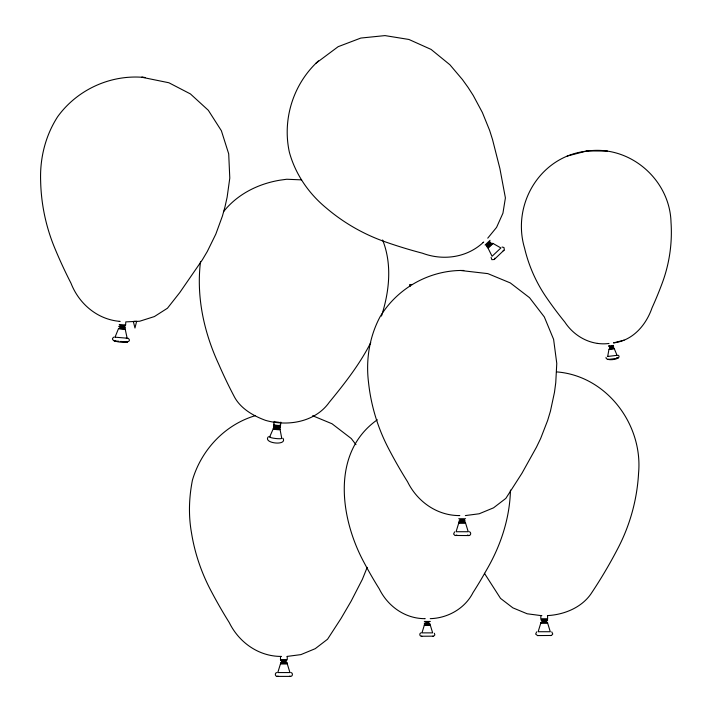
<?xml version="1.0" encoding="UTF-8"?>
<svg xmlns="http://www.w3.org/2000/svg" width="712" height="712" viewBox="0 0 712 712"><rect width="100%" height="100%" fill="white"/><g stroke="black" fill="none" stroke-linecap="round" stroke-linejoin="round"><path stroke-width="1.07" d="M510.451 490.078C509.81 518.3 500.696 545.775 486.518 570.027C482.255 577.69 477.752 585.211 473.026 592.589C465.007 608.466 447.866 618.149 430.244 618.657L430.244 618.657M119.233 324.467L125.606 325.037L125.793 321.877L139.614 321.254L154.397 316.564L167.462 308.216L179.78 292.561L202.377 259.782L207.308 251.47L215.816 234.123L222.447 215.976L225.028 206.667L227.119 197.242L229.789 178.107L228.703 153.863L221.379 130.732L208.313 110.289L190.407 93.922L168.869 82.752L141.866 77.252C109.212 75 76.869 90.148 57.681 116.67C45.31 135.796 39.765 158.545 40.646 181.213C41.145 203.757 45.799 226.185 54.326 247.055C59.381 259.337 64.943 271.406 70.995 283.216C78.863 303.526 96.992 319.216 119.171 321.308M280.555 425.233L280.822 422.118M200.526 261.544C196.147 296.788 203.979 332.424 218.806 364.393C223.399 374.966 228.374 385.37 233.723 395.578C239.802 408.11 252.92 415.755 265.585 420.374C287.835 426.728 315.3 422.091 329.273 402.28C344.635 383.554 359.738 364.286 370.756 342.632M273.773 424.468L274.209 421.37M608.342 356.436L607.692 356.472L608.938 349.423L610.905 349.129L614.287 348.755L617.055 355.332M491.084 257.415L491.85 259.675L494.226 259.515L504.318 249.885L503.989 247.527L502.094 247.028M494.893 258.171L494.226 259.515M381.481 316.048C389.357 291.564 392.312 264.366 382.611 239.971M606.019 357.344C605.173 361.714 622.724 359.444 618.399 355.261M367.205 567.339L362.39 579.292L351.141 601.159L341.101 618.354L327.547 639.234L315.238 648.677L300.909 654.613L287.087 656.419M115.05 337.159L118.441 328.748L125.241 329.336L127.145 338.2L115.282 337.194M269.67 436.928L273.292 428.704M487.747 238.164L496.576 227.368L502.93 213.217L505.404 197.909L499.895 168.548L492.544 139.596L489.633 130.385L482.362 112.487L473.24 95.461L468.015 87.327L462.373 79.486L449.886 64.748L431.08 49.413L408.937 39.471L384.987 35.6L360.842 38.056L338.156 46.681L316.057 63.163C292.623 86.01 282.37 120.23 289.366 152.208C295.391 174.173 308.661 193.468 326.167 207.904C343.309 222.553 363.147 234.017 384.4 241.555C396.922 245.969 409.631 249.859 422.474 253.214C442.873 260.868 466.654 257.797 482.994 242.65M318.478 60.876L316.057 63.163M223.461 211.775C237.318 194.198 258.18 183.785 279.994 180.18L286.758 179.246L301.621 179.878M483.074 242.57L483.706 241.982M485.103 245.008L490.061 240.327M486.073 245.382L489.981 241.697M486.429 246.423L490.666 242.427M487.088 247.117L491.324 243.121M487.827 247.901L492.793 243.219M504.007 250.295L503.135 250.811M377.333 419.768C330.751 452.565 340.247 518.496 363.957 562.329C368.736 571.362 373.845 580.227 379.274 588.886C387.711 606.108 404.79 618.497 424.397 618.657M454.585 531.873L453.597 534.036L454.932 535.477L468.87 535.558C471.077 535.575 471.415 532.087 469.244 531.695M456.837 535.032L455.431 535.558M536.643 631.873L535.655 634.045L537.489 635.567L551.435 635.478L552.77 634.045L551.773 631.873M624.068 340.158L613.486 342.908C632.808 340.674 646.024 325.197 652.05 307.824C655.841 299.467 659.321 290.968 662.498 282.361C669.494 263.235 672.422 242.658 671.016 222.349C669.974 180.038 630.556 145.444 588.361 150.926L585.754 151.247C539.705 156.88 511.572 204.7 524.584 248.177C528.669 265.523 535.949 282.085 545.971 296.815C551.889 305.475 558.163 313.885 564.785 322.02C574.219 336.456 590.862 345.587 608.368 343.549L609.036 343.424M268.46 436.643C262.167 443.318 287.657 446.202 282.984 438.289M608.315 359.266L607.728 359.498L617.909 358.234L616.645 357.682M255.092 415.737C224.752 424.761 201.238 450.055 192.418 480.208C188.956 497.697 188.377 515.559 191.546 533.137C194.883 553.865 201.861 573.952 211.856 592.402C217.293 602.672 223.105 612.747 229.264 622.591C238.858 642.153 258.269 656.233 280.546 656.419L280.457 659.579L287.283 659.579L287.194 656.419M276.781 672.529C274.61 672.929 274.948 676.418 277.155 676.4L290.594 676.4C292.801 676.418 293.13 672.929 290.959 672.529M278.143 676.169L277.155 676.4M421.086 632.834C419.172 633.191 419.466 636.261 421.406 636.243L433.679 636.172L434.854 634.908L434.347 633.253M114.036 337.034C105.358 342.347 135.778 345.008 128.16 338.253M115.077 340.781L114.071 340.923L118.904 341.27M585.798 151.238L567.197 156.07M587.08 151.255C589.883 150.677 583.039 151.638 588.317 150.926L607.532 151.069M608.991 349.129L614.251 348.488M607.692 356.472L617.215 355.297M613.513 345.436L608.52 346.041L609.312 345.97M609.383 346.646L613.166 346.174M609.481 347.429L613.691 346.922M609.57 348.186L613.78 347.67M465.363 515.577L479.194 513.77L493.523 507.843L505.832 498.4L521.958 473.257L536.474 447.154L540.666 438.45L547.653 420.436L550.429 411.18L554.479 392.294L555.752 382.718L556.775 363.423L553.607 339.366L544.324 316.947L529.55 297.696L510.299 282.922L487.871 273.63L460.495 270.471C427.761 271.014 396.833 288.876 379.986 316.947C369.305 337.061 365.719 360.201 368.558 382.718C370.979 405.137 377.547 427.084 387.835 447.154C393.923 458.955 400.5 470.498 407.549 481.748C417.143 501.31 436.554 515.39 458.831 515.577M463.815 270.471L460.495 270.471M547.421 615.586L547.537 615.586C563.842 614.732 581.019 607.861 590.684 594.28C594.378 588.771 597.964 583.181 601.435 577.521C607.496 567.606 613.201 557.478 618.523 547.154C630.298 524.228 637.178 498.827 638.575 473.088C643.034 424.397 606.508 375.82 556.811 371.913M421.406 636.243L421.86 636.199M537.489 635.567L538.005 635.513M118.566 328.41L125.134 328.98M597.35 343.469L597.822 343.469M412.488 284.515L409.649 284.515L410.13 286.438M134.132 321.317L136.633 321.317L134.969 328.018L133.304 321.317M458.946 515.577L459.801 515.577M458.742 518.736L465.568 518.736M459.738 519.68L464.562 519.68M459.196 520.686L465.105 520.686M458.742 521.638L465.105 521.638M458.742 522.724L465.568 522.724M541.004 615.586L541.859 615.586M424.494 618.657L425.251 618.657M540.915 619.68L547.626 619.68M541.254 620.686L547.626 620.686M424.316 621.442L430.324 621.442M541.796 621.647L546.62 621.647M425.82 622.27L428.82 622.27M540.8 622.724L547.626 622.724M424.316 623.151L429.443 623.151M424.316 623.997L430.226 623.997M424.316 624.94L430.324 624.94M280.662 656.419L281.525 656.419M280.457 660.522L286.829 660.522M281.462 661.519L286.286 661.519M280.457 662.48L287.283 662.48M280.457 663.557L287.283 663.557M279.131 422.35L275.152 421.824M125.107 325.954L119.776 325.5M125.018 326.95L118.646 326.381M120.631 341.413L127.457 342.072L126.104 341.431M119.607 327.458L125.356 327.921L124.867 327.867M468.87 535.558L467.464 535.032M550.421 635.513L550.928 635.567M432.789 636.199L433.234 636.243M290.594 676.4L289.606 676.169M120.186 321.423L119.305 321.326M125.116 324.975L125.606 325.037M126.273 338.093L127.145 338.2M312.648 415.737L332.014 423.765L351.265 438.53L355.964 444.662M484.409 573.258L500.536 598.4L512.845 607.843L527.174 613.78L540.889 615.586L540.8 618.746L547.626 618.746L547.537 615.586M280.065 429.478L281.747 438.298M280.119 424.93A3.409 0.498 6.5 0 1 277.119 425.349A3.409 0.498 6.5 0 1 274.245 424.272M280.003 429.007A3.409 0.498 6.5 0 1 276.674 429.256A3.409 0.498 6.5 0 1 273.452 428.259M281.56 438.049A6.07 0.89 6.5 0 1 275.633 438.503A6.07 0.89 6.5 0 1 269.901 436.723M279.638 429.176A3.409 0.498 6.5 0 1 276.639 429.594A3.409 0.498 6.5 0 1 273.764 428.508M279.861 427.342A3.409 0.498 6.5 0 1 275.606 427.075A3.409 0.498 6.5 0 1 273.684 426.257M280.234 427.004A3.409 0.498 6.5 0 1 280.208 427.262M280.127 427.948A3.409 0.498 6.5 0 1 277.235 428.241A3.409 0.498 6.5 0 1 273.444 427.316M279.424 426.399A3.409 0.498 6.5 0 1 274.102 425.696M273.773 425.536A3.409 0.498 6.5 0 1 273.791 425.278M280.012 425.856A3.409 0.498 6.5 0 1 280.323 426.274M280.457 663.896L277.796 672.564L289.944 672.564L287.283 663.896L280.457 663.896M424.316 625.243L421.976 632.87L432.665 632.87L430.324 625.243L424.316 625.243M458.742 523.053L456.081 531.731L468.229 531.731L465.568 523.053L458.742 523.053M540.8 623.062L538.139 631.731L550.287 631.731L547.626 623.062L540.8 623.062M493.024 243.468L488.058 248.15L492.072 256.284L500.91 247.954L493.024 243.468M145.177 77.537L141.866 77.252L145.177 77.537"/></g></svg>
